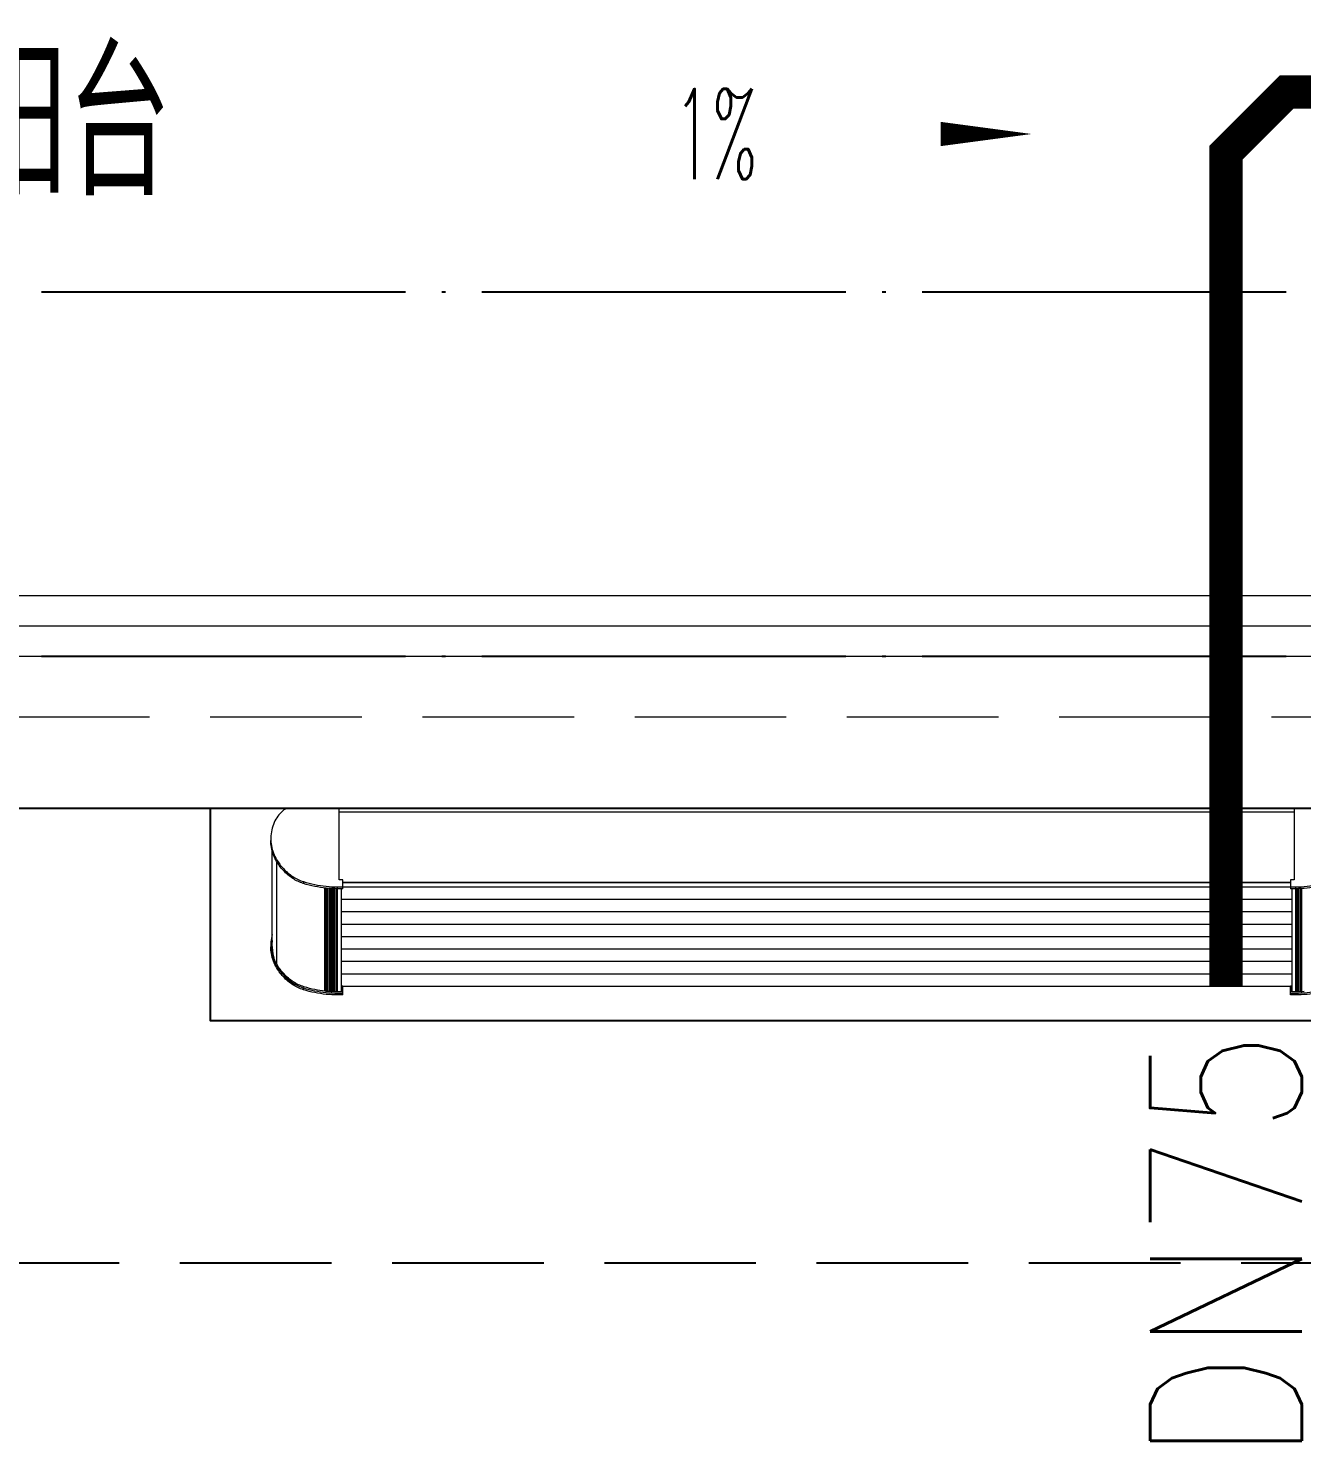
# Model space of a CAD drawing. Extents: x 27938 to 1507990, y 110129 to 923079.
# Drawn here: x 858967 to 861067, y 671364 to 673692 of the extents above; entities that cross this region are included whole.
import ezdxf

# ---------------------------------------------------------------- set-up
doc = ezdxf.new("R2010")
doc.units = 0
doc.header["$LTSCALE"] = 1000
doc.header["$MEASUREMENT"] = 0
doc.linetypes.add('DASH', pattern=[0.35, 0.25, -0.1])
doc.linetypes.add('DOTE', pattern=[2.42, 2, -0.2, 0.02, -0.2])
for name, color, linetype in [('DOTE', 1, 'Continuous'), ('PIPE-废水', 31, 'TG_F'), ('PUB_TEXT', 4, 'Continuous'), ('TEXT_废水', 7, 'Continuous'), ('卫生间', 6, 'Continuous'), ('看线', 251, 'Continuous')]:
    doc.layers.add(name, color=color, linetype=linetype)
for name, color, linetype, lineweight in [('平面-排水沟', 86, 'Continuous', 15), ('平面-栏杆', 135, 'Continuous', 15), ('平面-看线', 45, 'Continuous', 15), ('平面-空调预留孔', 173, 'Continuous', 15)]:
    doc.layers.add(name, color=color, linetype=linetype, lineweight=lineweight)
doc.styles.add('_TCH_DIM', font='SIMPLEX.shx', dxfattribs={"width": 0.7, "bigfont": 'GBCBIG.shx'})
doc.styles.add('_TWT_PIPEDN', font='SIMPLEX', dxfattribs={"width": 0.8, "height": 3.5, "bigfont": 'HZTXT'})
doc.styles.get("Standard").update_dxf_attribs({"font": 'gbenor.shx', "bigfont": 'gbcbig.shx'})
doc.styles.add('TG_LINETYPE', font='SIMPLEX', dxfattribs={"width": 0.8, "height": 3, "bigfont": 'HZTXT'})
doc.linetypes.add('TG_F', pattern='A,2,-0.3,["F",TG_LINETYPE,S=0.1,R=0,X=-0.23,Y=-0.15],0', length=2.3)

# ---------------------------------------------------------------- blocks, each defined once
blk = doc.blocks.new('A$C148B7D8E')
at = {"layer": '卫生间', "color": 159, "linetype": 'DASH', "true_color": 0x22346e}
blk.add_lwpolyline([(9400.3, 15400), (7700, 15400), (7700, 10800), (7300, 10800), (7300, 10000), (900, 10000), (900, 9000), (-900, 9000), (-900, -900), (1750, -900), (1750, -2100), (23450, -2100), (23450, -900), (25100, -900)], dxfattribs=at)
blk = doc.blocks.new('gdgdgdrgdfsfs')
at = {"layer": '平面-空调预留孔'}
for p, q in [((701373.3, 763967.6), (701455, 763967.6)), ((701455, 763967.6), (701455, 763849.2)), ((703030, 763961.6), (701455, 763961.6)), ((703030, 763849.2), (703030, 763967.6)), ((703030, 763967.6), (703111.7, 763967.6)), ((703134.4, 763885.1), (703134.4, 763882.1)), ((703140.2, 763739.3), (703140.2, 763896.4)), ((703132.5, 763710.1), (703132.5, 763879)), ((701443.1, 763835), (701443.1, 763664.9)), ((701445.4, 763834.9), (701445.4, 763664.7)), ((701447.7, 763834.8), (701447.7, 763664.7)), ((701450, 763834.7), (701450, 763664.6)), ((701452.3, 763834.7), (701452.3, 763664.6)), ((701461.2, 763837.8), (701452.7, 763837.8)), ((701452.7, 763837.8), (701452.7, 763664.6)), ((701452.7, 763834.7), (701461.2, 763834.7)), ((701455, 763849.2), (701461.2, 763849.2)), ((701458.9, 763834.7), (701458.9, 763664.6)), ((701461.2, 763849.2), (701461.2, 763834.7)), ((703023.9, 763845.2), (701461.2, 763845.2)), ((703023.9, 763844.9), (701461.2, 763844.9)), ((703023.9, 763837.8), (701461.2, 763837.8)), ((703023.9, 763834.7), (703023.9, 763849.2)), ((703023.9, 763849.2), (703030, 763849.2)), ((703032.3, 763837.8), (703023.9, 763837.8)), ((703023.9, 763834.7), (703032.3, 763834.7)), ((703026.2, 763664.6), (703026.2, 763834.7)), ((703032.3, 763664.6), (703032.3, 763837.8)), ((703032.7, 763664.6), (703032.7, 763834.7)), ((703035, 763664.6), (703035, 763834.7)), ((703037.3, 763664.7), (703037.3, 763834.8)), ((703039.6, 763664.7), (703039.6, 763834.9)), ((703041.9, 763664.9), (703041.9, 763835)), ((703044.2, 763665), (703044.2, 763835.1)), ((703046.5, 763665.1), (703046.5, 763835.2)), ((703048.8, 763665.3), (703048.8, 763835.4)), ((703051.1, 763665.5), (703051.1, 763835.6)), ((703053.4, 763665.8), (703053.4, 763835.9)), ((703088.6, 763846.3), (703088.6, 763843.2)), ((703026.2, 763817.3), (701458.9, 763817.3)), ((703026.2, 763796.9), (701458.9, 763796.9)), ((703026.2, 763776.4), (701458.9, 763776.4)), ((703026.2, 763756), (701458.9, 763756)), ((703026.2, 763735.5), (701458.9, 763735.5)), ((703026.2, 763715), (701458.9, 763715)), ((703026.2, 763694.6), (701458.9, 763694.6)), ((703134.4, 763707), (703134.4, 763710)), ((701458.9, 763674.1), (701461.2, 763674.1)), ((703026.2, 763674.1), (701458.9, 763674.1)), ((701459.6, 763672.2), (701458.9, 763672.2)), ((701459.6, 763664.6), (701459.6, 763672.2)), ((701461.2, 763659.6), (701461.2, 763674.1)), ((703023.9, 763659.6), (703023.9, 763674.1)), ((703023.9, 763674.1), (703026.2, 763674.1)), ((703025.4, 763672.2), (703025.4, 763664.6)), ((703026.2, 763672.2), (703025.4, 763672.2)), ((703088.6, 763668.1), (703088.6, 763671.2)), ((701452.7, 763664.6), (701459.6, 763664.6)), ((701461.2, 763662.7), (701452.7, 763662.7)), ((701452.7, 763659.6), (701452.7, 763662.7)), ((701452.7, 763659.6), (701461.2, 763659.6)), ((701459.6, 763669.7), (701458.9, 763669.7)), ((703032.3, 763662.7), (703023.9, 763662.7)), ((703023.9, 763659.6), (703032.3, 763659.6)), ((703026.2, 763669.7), (703025.4, 763669.7)), ((703025.4, 763664.6), (703032.3, 763664.6)), ((703032.3, 763659.6), (703032.3, 763662.7))]:
    blk.add_line(p, q, dxfattribs=at)
for points, knots in [([(703111.7, 763967.6), (703112.8, 763967.6), (703114.9, 763967.3), (703118, 763966.3), (703119.9, 763965.1), (703120.9, 763964.4)], [0, 0, 0, 0, 4.088364, 8.168044, 12.231424, 12.231424, 12.231424, 12.231424]), ([(703120.9, 763964.4), (703123.8, 763962.2), (703129.4, 763956.9), (703136, 763946.7), (703140.6, 763934.9), (703142.3, 763924.7), (703142.5, 763918.7), (703142.5, 763917)], [0, 0, 0, 0, 13.236708, 26.367262, 39.40148, 52.370435, 57.391988, 57.391988, 57.391988, 57.391988]), ([(703142.5, 763917), (703142.5, 763914.3), (703142.1, 763907.3), (703139.7, 763896.3), (703136.4, 763888.6), (703134.4, 763885.1)], [0, 0, 0, 0, 7.950473, 20.930505, 33.984373, 33.984373, 33.984373, 33.984373]), ([(703134.4, 763882.1), (703136.4, 763885.6), (703139.7, 763893.2), (703142.1, 763904.3), (703142.5, 763911.3), (703142.5, 763913.9)], [0, 0, 0, 0, 13.053869, 26.0339, 33.984373, 33.984373, 33.984373, 33.984373]), ([(703133.3, 763883.2), (703129.9, 763877.6), (703121.7, 763866.5), (703106.5, 763853.7), (703094.7, 763848.2), (703088.6, 763846.3)], [0, 0, 0, 0, 21.314535, 45.206098, 69.255455, 69.255455, 69.255455, 69.255455]), ([(703089.2, 763843.4), (703095.1, 763845.3), (703106.7, 763850.8), (703122.2, 763863.9), (703130.8, 763875.7), (703134.4, 763882.1)], [0, 0, 0, 0, 23.221194, 47.112756, 70.812357, 70.812357, 70.812357, 70.812357]), ([(701452.7, 763837.8), (701446.4, 763837.8), (701433.8, 763838.4), (701415, 763841.2), (701402.6, 763844.4), (701396.4, 763846.3)], [0, 0, 0, 0, 24.255247, 48.50244, 72.728, 72.728, 72.728, 72.728]), ([(701396.4, 763843.2), (701402.6, 763841.3), (701415, 763838.2), (701433.8, 763835.3), (701446.4, 763834.7), (701452.7, 763834.7)], [0, 0, 0, 0, 24.225112, 48.471236, 72.728, 72.728, 72.728, 72.728]), ([(703088.6, 763846.3), (703082.5, 763844.4), (703070.1, 763841.2), (703051.3, 763838.4), (703038.6, 763837.8), (703032.3, 763837.8)], [0, 0, 0, 0, 24.22556, 48.472753, 72.728, 72.728, 72.728, 72.728]), ([(703032.3, 763834.7), (703038.6, 763834.7), (703051.3, 763835.3), (703070.1, 763838.2), (703082.5, 763841.3), (703088.6, 763843.2)], [0, 0, 0, 0, 24.256764, 48.502888, 72.728, 72.728, 72.728, 72.728]), ([(703142.5, 763741.9), (703142.5, 763739.2), (703142.1, 763732.3), (703139.7, 763721.2), (703136.4, 763713.6), (703134.4, 763710)], [0, 0, 0, 0, 7.950473, 20.930505, 33.984373, 33.984373, 33.984373, 33.984373]), ([(703140.2, 763759.4), (703141.3, 763755.4), (703142.3, 763749.5), (703142.5, 763743.6), (703142.5, 763741.9)], [0, 0, 0, 0, 12.807641, 17.829194, 17.829194, 17.829194, 17.829194]), ([(703141, 763741.9), (703141, 763743.5), (703140.9, 763746.8), (703140.5, 763750.1), (703140.2, 763751.8)], [0, 0, 0, 0, 4.848396, 9.936354, 9.936354, 9.936354, 9.936354]), ([(703133.1, 763711.1), (703135.1, 763714.5), (703138.3, 763721.9), (703140.3, 763731.4), (703140.8, 763737), (703140.9, 763738.4)], [0, 0, 0, 0, 12.603735, 25.136179, 29.305258, 29.305258, 29.305258, 29.305258]), ([(703134.4, 763707), (703136.4, 763710.5), (703139.7, 763718.1), (703142.1, 763729.2), (703142.5, 763736.2), (703142.5, 763738.8)], [0, 0, 0, 0, 13.053869, 26.0339, 33.984373, 33.984373, 33.984373, 33.984373]), ([(703140.2, 763739.3), (703140.2, 763735.8), (703139.7, 763729.5), (703138.3, 763723.6), (703137.6, 763721)], [0, 0, 0, 0, 10.602023, 18.658548, 18.658548, 18.658548, 18.658548]), ([(703088.2, 763673.1), (703094.2, 763674.9), (703105.8, 763680.3), (703120.7, 763693), (703128.8, 763703.9), (703132.2, 763709.5)], [0, 0, 0, 0, 23.582379, 47.010028, 68.19018, 68.19018, 68.19018, 68.19018]), ([(703133.3, 763708.1), (703129.9, 763702.5), (703121.7, 763691.5), (703106.5, 763678.6), (703094.7, 763673.1), (703088.6, 763671.2)], [0, 0, 0, 0, 21.314535, 45.206098, 69.255455, 69.255455, 69.255455, 69.255455]), ([(703089.2, 763668.3), (703095.1, 763670.2), (703106.7, 763675.7), (703122.2, 763688.8), (703130.8, 763700.6), (703134.4, 763707)], [0, 0, 0, 0, 23.221194, 47.112756, 70.812357, 70.812357, 70.812357, 70.812357]), ([(701452.7, 763662.7), (701446.4, 763662.7), (701433.8, 763663.3), (701415, 763666.2), (701402.6, 763669.3), (701396.4, 763671.2)], [0, 0, 0, 0, 24.256764, 48.502888, 72.728, 72.728, 72.728, 72.728]), ([(703088.6, 763671.2), (703082.5, 763669.3), (703070.1, 763666.2), (703051.3, 763663.3), (703038.6, 763662.7), (703032.3, 763662.7)], [0, 0, 0, 0, 24.225112, 48.471236, 72.728, 72.728, 72.728, 72.728]), ([(703053.3, 763665.8), (703058.8, 763666.4), (703070.4, 763668.2), (703081.8, 763671.1), (703087.8, 763672.9)], [0, 0, 0, 0, 21.331569, 44.806099, 44.806099, 44.806099, 44.806099]), ([(701396.4, 763668.1), (701402.6, 763666.2), (701415, 763663.1), (701433.8, 763660.2), (701446.4, 763659.6), (701452.7, 763659.6)], [0, 0, 0, 0, 24.22556, 48.472753, 72.728, 72.728, 72.728, 72.728]), ([(703032.3, 763659.6), (703038.6, 763659.6), (703051.3, 763660.2), (703070.1, 763663.1), (703082.5, 763666.2), (703088.6, 763668.1)], [0, 0, 0, 0, 24.255247, 48.50244, 72.728, 72.728, 72.728, 72.728])]:
    blk.add_open_spline(points, degree=3, knots=knots, dxfattribs=at)
for points in [[(703134.4, 763885.1), (703134, 763884.5), (703133.6, 763883.8), (703133.3, 763883.2)], [(703088.6, 763843.2), (703088.8, 763843.3), (703089, 763843.3), (703089.2, 763843.4)], [(703140.2, 763749.2), (703140.6, 763746.8), (703140.8, 763744.4), (703140.9, 763741.9)], [(703140.9, 763738.4), (703140.9, 763739.5), (703141, 763740.7), (703141, 763741.9)], [(703132.2, 763709.5), (703132.5, 763710), (703132.8, 763710.6), (703133.1, 763711.1)], [(703134.4, 763710), (703134, 763709.4), (703133.6, 763708.7), (703133.3, 763708.1)], [(703087.8, 763672.9), (703087.9, 763673), (703088.1, 763673), (703088.2, 763673.1)], [(701438.6, 763665.1), (701443.3, 763664.8), (701448, 763664.6), (701452.7, 763664.6)], [(703032.3, 763664.6), (703037, 763664.6), (703041.7, 763664.8), (703046.4, 763665.1)], [(703046.4, 763665.1), (703047.2, 763665.2), (703047.9, 763665.2), (703048.7, 763665.3)], [(703048.7, 763665.3), (703049.5, 763665.4), (703050.2, 763665.4), (703051, 763665.5)], [(703051, 763665.5), (703051, 763665.5), (703051.1, 763665.5), (703051.1, 763665.5)], [(703051.1, 763665.5), (703051.8, 763665.6), (703052.6, 763665.7), (703053.3, 763665.8)], [(703088.6, 763668.1), (703088.6, 763668.1), (703088.7, 763668.2), (703088.8, 763668.2)], [(703088.8, 763668.2), (703088.9, 763668.2), (703089.1, 763668.3), (703089.2, 763668.3)]]:
    blk.add_open_spline(points, degree=3, dxfattribs=at)

msp = doc.modelspace()

# ---------------------------------------------------------------- hatches: boundary and pattern name
at = {"layer": 'PIPE-废水'}
for points in [[(861041.6, 673587.2), (861022.1, 673606.6), (861030.2, 673614.7)], [(861041.6, 673587.2), (861022.1, 673606.6), (861030.2, 673614.7)], [(861041.6, 673587.2), (861041.6, 673614.7), (861030.2, 673614.7)], [(861041.6, 673587.2), (861041.6, 673614.7), (861030.2, 673614.7)], [(860941.6, 673487.2), (860922.1, 673506.6), (860914.1, 673498.6)], [(860941.6, 673487.2), (860922.1, 673506.6), (860914.1, 673498.6)], [(860941.6, 673487.2), (860914.1, 673487.2), (860914.1, 673498.6)], [(860941.6, 673487.2), (860914.1, 673487.2), (860914.1, 673498.6)]]:
    msp.add_hatch(color=256, dxfattribs=at).paths.add_polyline_path(points)

# ---------------------------------------------------------------- linework, layer by layer
at = {"layer": 'DOTE', "color": 169, "linetype": 'DOTE', "ltscale": 0.3}
for p, q in [((879916.6, 673257.2), (825916.6, 673257.2)), ((879916.6, 672657.2), (825916.6, 672657.2))]:
    msp.add_line(p, q, dxfattribs=at)
at = {"layer": 'PIPE-废水', "ltscale": 0.5, "const_width": 55}
for points in [[(861041.6, 673587.2), (860941.6, 673487.2)], [(861041.6, 673587.2), (860941.6, 673487.2)], [(861041.6, 673587.2), (861874.9, 673587.2)], [(861041.6, 673587.2), (861874.9, 673587.2)], [(860941.6, 672113.5), (860941.6, 673487.2)], [(860941.6, 672113.5), (860941.6, 673487.2)]]:
    msp.add_lwpolyline(points, dxfattribs=at)
at = {"layer": '平面-排水沟', "color": 8}
msp.add_lwpolyline([(860199.8, 673518.1, 0, 0, 0), (860621.2, 673518.1, 0, 40, 0), (860471.2, 673518.1, 0, 0, 0)], format="xyseb", dxfattribs=at)
msp.add_lwpolyline([(860199.8, 673518.1, 0, 0, 0), (860621.2, 673518.1, 0, 40, 0), (860471.2, 673518.1, 0, 0, 0)], format="xyseb", dxfattribs=at)
at = {"layer": '平面-栏杆', "color": 8}
for points in [[(861266.6, 672707.2), (856616.6, 672707.2)], [(861266.6, 672707.2), (856616.6, 672707.2)], [(861266.6, 672657.2), (856616.6, 672657.2)], [(861266.6, 672657.2), (856616.6, 672657.2)]]:
    msp.add_lwpolyline(points, dxfattribs=at)
at = {"layer": '平面-看线', "color": 8}
msp.add_lwpolyline([(861266.6, 672757.2), (856616.6, 672757.2)], dxfattribs=at)
msp.add_lwpolyline([(861266.6, 672757.2), (856616.6, 672757.2)], dxfattribs=at)
at = {"layer": '平面-看线', "color": 8, "linetype": 'DASH'}
msp.add_lwpolyline([(861266.6, 672557.2), (856616.6, 672557.2)], dxfattribs=at)
at = {"layer": '看线', "color": 8, "ltscale": 0.5}
for points in [[(856666.6, 672407.2), (861266.6, 672407.2)], [(859266.6, 672407.2), (859266.6, 672057.2), (861266.6, 672057.2), (861266.6, 672407.2)]]:
    msp.add_lwpolyline(points, dxfattribs=at)

# ---------------------------------------------------------------- block references
at = {"color": 8, "xscale": -1}
msp.add_blockref('A$C148B7D8E', (878016.6, 673757.2), dxfattribs=at)
at = {"layer": '平面-空调预留孔', "color": 8, "xscale": -1}
msp.add_blockref('gdgdgdrgdfsfs', (1562509.1, -91560.4), dxfattribs=at)

# ---------------------------------------------------------------- texts
at = {"layer": 'PUB_TEXT', "color": 8}
msp.add_text('阳台', height=236.31, dxfattribs=at).set_placement((858861.5, 673416.5))
msp.add_text('阳台', height=236.31, dxfattribs=at).set_placement((858861.5, 673416.5))
at = {"layer": 'TEXT_废水', "style": '_TWT_PIPEDN', "width": 0.8}
msp.add_text('DN75', height=250, rotation=90, dxfattribs=at).set_placement((861066.6, 671330.2))
at = {"layer": '平面-排水沟', "color": 7, "style": '_TCH_DIM', "width": 0.494118}
msp.add_text('1%', height=148.75, dxfattribs=at).set_placement((860030.8, 673443.7))
msp.add_text('1%', height=148.75, dxfattribs=at).set_placement((860030.8, 673443.7))

doc.saveas('drawing.dxf')
